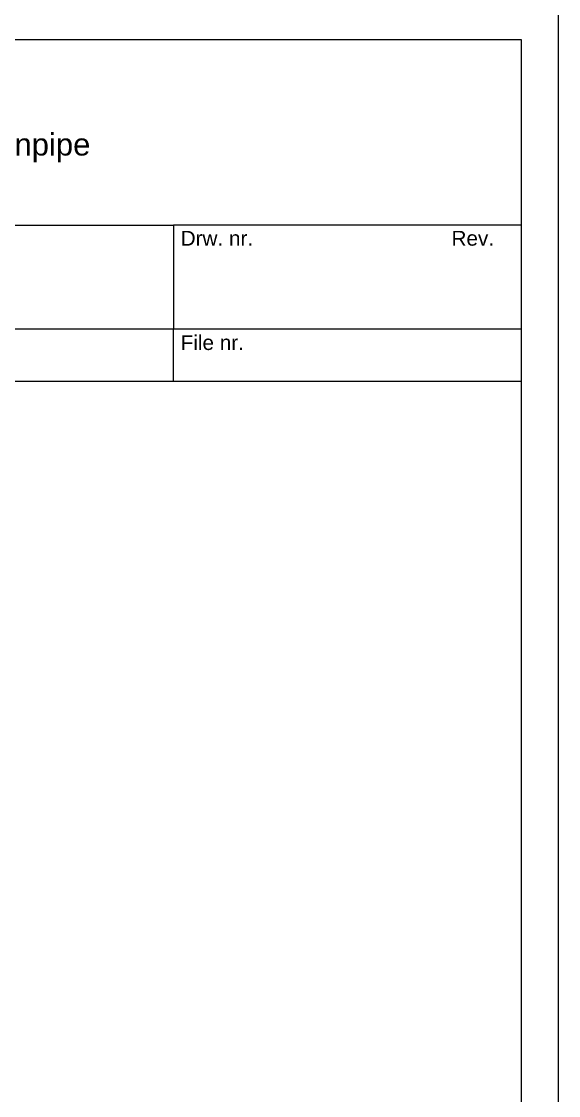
# Model space of a CAD drawing. Extents: x -5366 to 10078, y -29412 to -20292.
# Drawn here: x -3358 to -2198, y -27213 to -24892 of the extents above; entities that cross this region are included whole.
import ezdxf

# ---------------------------------------------------------------- set-up
doc = ezdxf.new("R2010")
doc.units = 0
doc.layers.add('DET_RAAMI_ULOIN', color=7, linetype='CONTINUOUS', plot=False)
doc.layers.add('DET_RAAMIT', color=7, linetype='CONTINUOUS')
doc.layers.add('DET_VAKIOTXT', color=7, linetype='CONTINUOUS')
doc.styles.add('arial', font='ARIAL.TTF')

msp = doc.modelspace()

# ---------------------------------------------------------------- linework, layer by layer
at = {"layer": 'DET_RAAMI_ULOIN', "color": 2}
msp.add_lwpolyline([(-5365.64544, -29412.3081), (-2197.64544, -29412.3081), (-2197.64544, -24852.3081), (-5365.64544, -24852.3081)], close=True, dxfattribs=at)
at = {"layer": 'DET_RAAMIT', "color": 2}
for p, q in [((-5285.64544, -25332.3081), (-3029.64544, -25332.3081)), ((-5285.64544, -25556.3081), (-3029.64544, -25556.3081)), ((-5285.64544, -25669.56459), (-2277.64544, -25669.56459))]:
    msp.add_line(p, q, dxfattribs=at)
for points in [[(-5285.64544, -29332.3081), (-2277.64544, -29332.3081), (-2277.64544, -24932.3081), (-5285.64544, -24932.3081)], [(-3029.64544, -25332.3081), (-3029.64544, -25556.3081), (-2277.64544, -25556.3081), (-2277.64544, -25332.3081)]]:
    msp.add_lwpolyline(points, close=True, dxfattribs=at)
msp.add_lwpolyline([(-3029.64544, -25669.56459), (-3029.64544, -25556.40094)], dxfattribs=at)

# ---------------------------------------------------------------- texts
at = {"layer": 'DET_RAAMIT', "color": 2, "insert": (-3745.71616, -25053.88858), "char_height": 48, "width": 1468.0707136, "attachment_point": 1, "style": 'arial'}
msp.add_mtext('RWS\\PStraight downpipe\\PCEE', dxfattribs=at)
at = {"layer": 'DET_VAKIOTXT', "color": 1, "style": 'arial'}
for s, p in [('Drw. nr.', (-3013.9096, -25376.65199)), ('Rev.', (-2428.80955, -25376.65541)), ('File nr.', (-3013.9096, -25602.0639))]:
    msp.add_text(s, height=32, dxfattribs=at).set_placement(p)

doc.saveas('drawing.dxf')
